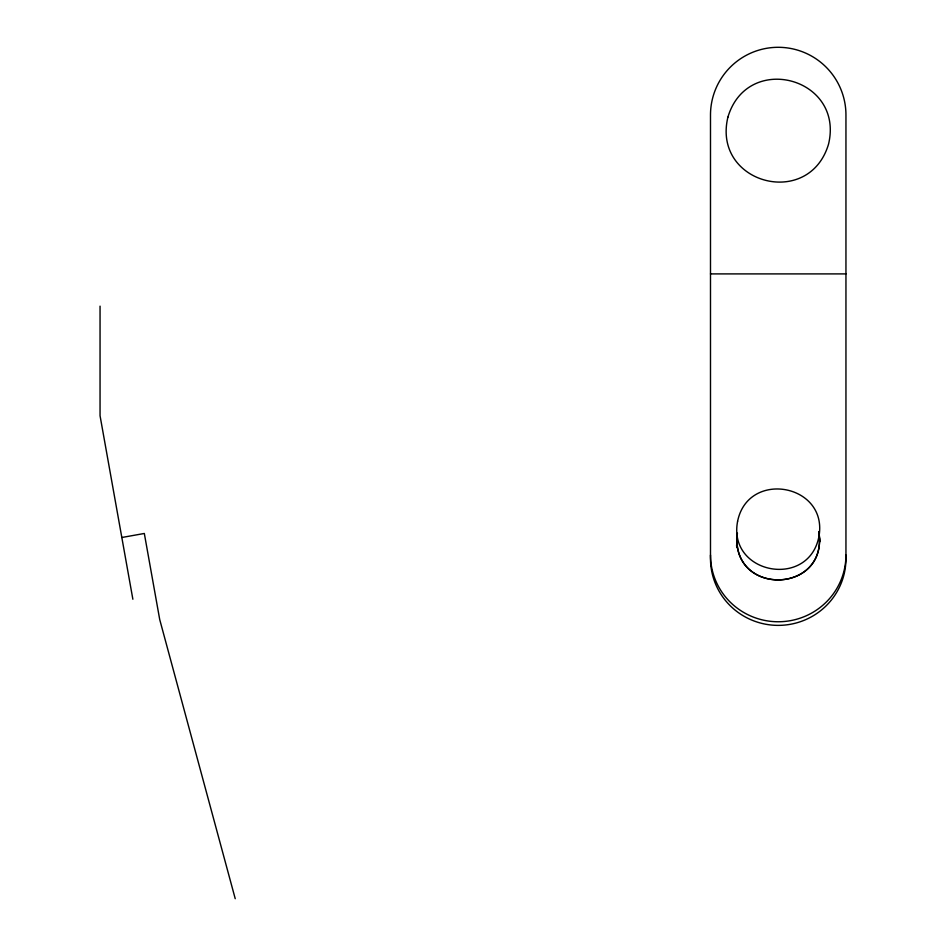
<?xml version="1.0" encoding="UTF-8"?>
<svg xmlns="http://www.w3.org/2000/svg" width="946" height="946" viewBox="0 0 946 946"><rect width="100%" height="100%" fill="white"/><g stroke="black" fill="none" stroke-linecap="round" stroke-linejoin="round"><path stroke-width="1.42" d="M737.419 533.154C729.591 596.571 828.956 594.75 818.81 531.581C828.767 593.662 732.145 597.233 736.863 534.561M121.821 537.494L144.324 533.473L159.72 619.559L235.223 898.7M710.493 273.902L845.949 273.902M132.866 599.244L100.051 415.743L100.051 306.149M736.768 547.568A41.671 41.045 0 0 1 736.579 544.884M819.508 537.671A41.671 41.045 0 0 1 819.863 541.68M845.949 555.054A67.722 66.693 0 0 1 778.215 621.759A67.722 66.693 0 0 1 710.493 555.054M727.9 117.174C711.995 183.642 809.078 209.657 828.542 144.135C844.447 77.667 747.364 51.652 727.9 117.174M737.596 521.341C727.509 574.068 808.274 589.252 818.846 537.009C828.921 484.281 748.156 469.098 737.596 521.341M845.949 558.672L845.949 115.022A67.722 67.722 0 0 0 778.215 47.3A67.722 67.722 0 0 0 710.493 115.022L710.493 558.672A67.722 66.693 0 0 0 778.215 625.377A67.722 66.693 0 0 0 845.949 558.672"/></g></svg>
